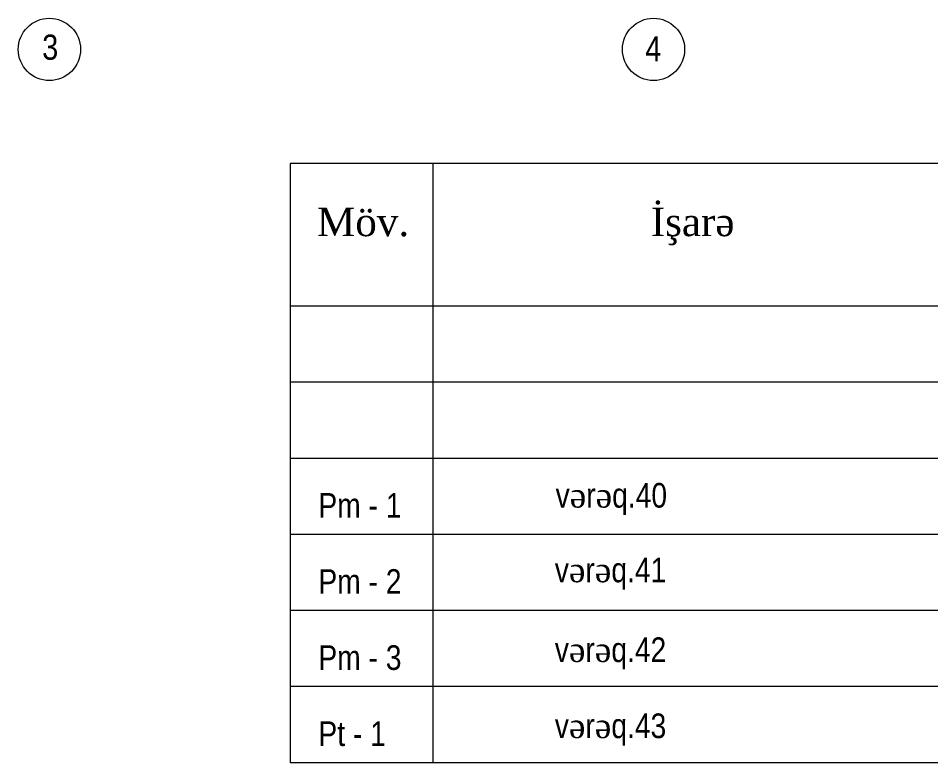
# Model space of a CAD drawing. Header units: millimetres. Extents: x -149347 to 251215, y -2929184 to -2541447.
# Drawn here: x 169840 to 178902, y -2571879 to -2564484 of the extents above; entities that cross this region are included whole.
import ezdxf

# ---------------------------------------------------------------- set-up
doc = ezdxf.new("R2010")
doc.units = ezdxf.units.MM
doc.layers.add('cedvel  0.09', color=7, linetype='Continuous', lineweight=13)
doc.styles.add('style6', font='ARIALN.TTF', dxfattribs={"height": 300})
doc.styles.add('Times New  Roman', font='times.ttf')

msp = doc.modelspace()

# ---------------------------------------------------------------- linework, layer by layer
at = {"lineweight": 20}
for p, q in [((189984.58401, -2565926.69318), (172538.86565, -2565926.69318)), ((172538.86565, -2565926.69318), (172538.86565, -2571879.02297)), ((173956.08702, -2565926.69318), (173956.08702, -2567343.91456)), ((189984.58401, -2567343.91456), (172538.86565, -2567343.91456)), ((173956.08702, -2567343.91456), (173956.08702, -2571879.02297)), ((189984.58401, -2568099.76596), (172538.86565, -2568099.76596))]:
    msp.add_line(p, q, dxfattribs=at)
at = {"color": 231, "lineweight": 15, "ltscale": 50}
for centre in [(170149.03946, -2564793.56528), (176149.03946, -2564793.56528)]:
    msp.add_circle(centre, 309.16622, dxfattribs=at)
at = {"layer": 'cedvel  0.09', "lineweight": 20}
for p, q in [((189984.58401, -2568855.61736), (172538.86565, -2568855.61736)), ((189984.58401, -2569611.46877), (172538.86565, -2569611.46877)), ((189984.58401, -2570367.32017), (172538.86565, -2570367.32017)), ((189984.58401, -2571123.17157), (172538.86565, -2571123.17157)), ((189984.58401, -2571879.02297), (172538.86565, -2571879.02297))]:
    msp.add_line(p, q, dxfattribs=at)

# ---------------------------------------------------------------- texts
at = {"color": 231, "lineweight": 15, "ltscale": 50, "char_height": 250, "attachment_point": 1, "style": 'style6'}
for s, insert in [('3', (170077.84824, -2564646.50582)), ('4', (176067.24346, -2564662.73273))]:
    msp.add_mtext_dynamic_manual_height_columns(s, width=157.5516269, gutter_width=12.5, heights=[0], dxfattribs=dict(at, insert=insert))
at = {"color": 7, "lineweight": 5, "ltscale": 15, "char_height": 283.4442757, "width": 998.1002779, "attachment_point": 1, "style": 'Times New  Roman'}
for s, insert in [('{\\fTimes New Roman|b0|i0|c238|p18;İşarə}', (176121.40424, -2566365.27839)), ('{\\fTimes New Roman|b0|i0|c238|p18;Möv.}', (172806.39599, -2566365.27839))]:
    msp.add_mtext(s, dxfattribs=dict(at, insert=insert))
at = {"lineweight": 40, "attachment_point": 1, "style": 'style6'}
for s, insert, char_height, width in [('{\\fArial Narrow|b0|i0|c238|p34;v\\fTimes New Roman|b0|i0|c238|p18;ə\\fArial Narrow|b0|i0|c238|p34;r\\fTimes New Roman|b0|i0|c238|p18;ə\\fArial Narrow|b0|i0|c238|p34;q.}40', (175176.89012, -2569100.39167), 244.61372231, 1297.1947734), ('{\\fArial Narrow|b0|i0|c238|p34;Pm - 1   }', (172820.89371, -2569200.51152), 244.6137223, 2665.3135037), ('{\\fArial Narrow|b0|i0|c238|p34;v\\fTimes New Roman|b0|i0|c238|p18;ə\\fArial Narrow|b0|i0|c238|p34;r\\fTimes New Roman|b0|i0|c238|p18;ə\\fArial Narrow|b0|i0|c238|p34;q.}41', (175168.85045, -2569841.59642), 244.61372231, 1297.1947734), ('{\\fArial Narrow|b0|i0|c238|p34;Pm - 2   }', (172820.89371, -2569956.36292), 244.6137223, 2665.3135037), ('{\\fArial Narrow|b0|i0|c238|p34;v\\fTimes New Roman|b0|i0|c238|p18;ə\\fArial Narrow|b0|i0|c238|p34;r\\fTimes New Roman|b0|i0|c238|p18;ə\\fArial Narrow|b0|i0|c238|p34;q.}42', (175168.85045, -2570633.81195), 244.61372231, 1297.1947734), ('{\\fArial Narrow|b0|i0|c238|p34;Pm - 3   }', (172820.89371, -2570712.21432), 244.6137223, 2665.3135037), ('{\\fArial Narrow|b0|i0|c238|p34;v\\fTimes New Roman|b0|i0|c238|p18;ə\\fArial Narrow|b0|i0|c238|p34;r\\fTimes New Roman|b0|i0|c238|p18;ə\\fArial Narrow|b0|i0|c238|p34;q.}43', (175168.85045, -2571389.66335), 244.61372231, 1297.1947734), ('{\\fArial Narrow|b0|i0|c238|p34;Pt - 1   }', (172820.89371, -2571468.06573), 244.6137223, 2665.3135037)]:
    msp.add_mtext(s, dxfattribs=dict(at, insert=insert, char_height=char_height, width=width))

doc.saveas('drawing.dxf')
